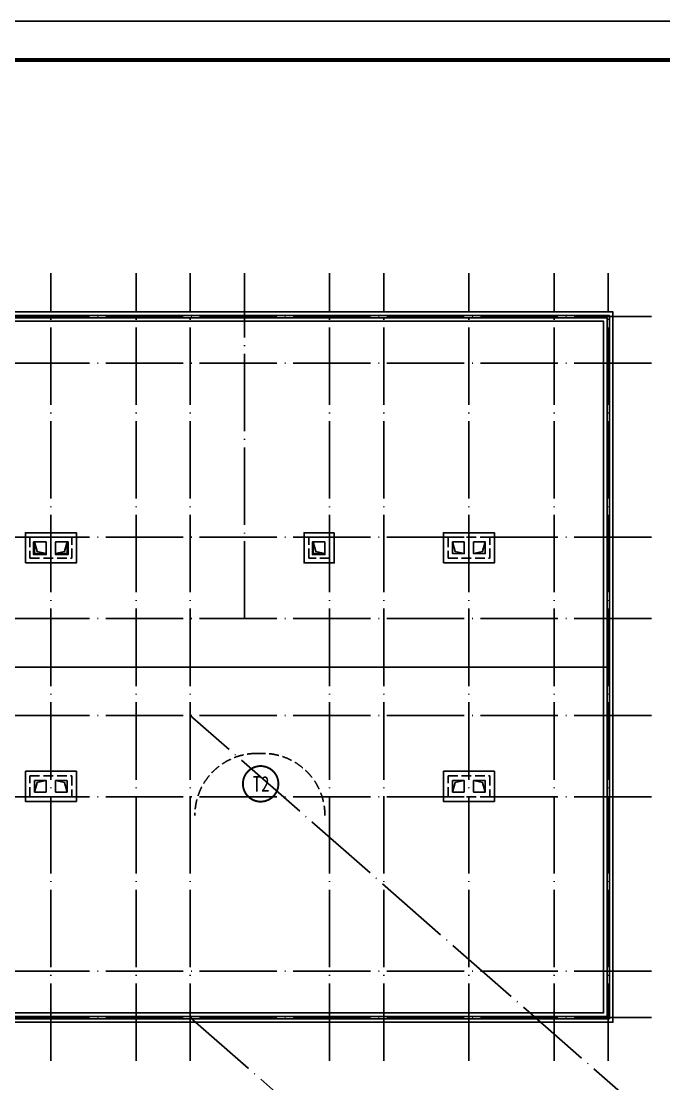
# Model space of a CAD drawing. Extents: x -695846 to 822170, y -413475 to 397179.
# Drawn here: x 558067 to 574667, y -5945 to 21491 of the extents above; entities that cross this region are included whole.
import ezdxf

# ---------------------------------------------------------------- set-up
doc = ezdxf.new("R2010")
doc.units = 0
doc.header["$LTSCALE"] = 1000
doc.header["$MEASUREMENT"] = 0
doc.linetypes.add('DASH', pattern=[0.35, 0.25, -0.1])
doc.linetypes.add('DOTE', pattern=[2.42, 2, -0.2, 0.02, -0.2])
for name, color, linetype in [('DOTE', 1, 'DOTE'), ('LVTRY', 6, 'Continuous'), ('PUB_TEXT', 7, 'Continuous'), ('STAIR', 2, 'Continuous'), ('T-图框-175', 175, 'Continuous')]:
    doc.layers.add(name, color=color, linetype=linetype)
doc.styles.add('-黑体', font='simhei.ttf', dxfattribs={"width": 0.8})

# ---------------------------------------------------------------- blocks, each defined once
blk = doc.blocks.new('A$C4a45d1b0')
at = {"const_width": 50}
blk.add_lwpolyline([(918, 459, 1), (0, 459, 1)], format="xyb", close=True, dxfattribs=at)
at = {"layer": 'PUB_TEXT', "style": '-黑体', "width": 0.8}
blk.add_text('T2', height=400, dxfattribs=at).set_placement((254, 258, -343))

msp = doc.modelspace()

# ---------------------------------------------------------------- linework, layer by layer
for points in [[(537113, -4355), (573353, -4355), (573353, 13985), (537113, 13985)], [(537203, -4265), (573263, -4265), (573263, 13895), (537203, 13895)], [(537263, -4205), (573203, -4205), (573203, 13835), (537263, 13835)], [(537353, -4115), (573113, -4115), (573113, 13745), (537353, 13745)], [(558173, 7505), (559493, 7505), (559493, 8285), (558173, 8285)], [(566153, 8285), (566153, 7505), (565373, 7505), (565373, 8285)], [(568973, 7505), (570293, 7505), (570293, 8285), (568973, 8285)], [(558173, 2125), (559493, 2125), (559493, 1345), (558173, 1345)], [(568973, 2125), (570293, 2125), (570293, 1345), (568973, 1345)]]:
    msp.add_lwpolyline(points, close=True)
at = {"linetype": 'DASH'}
for points in [[(558293, 7625), (559373, 7625), (559373, 8165), (558293, 8165)], [(566033, 8165), (566033, 7625), (565493, 7625), (565493, 8165)], [(569093, 7625), (570173, 7625), (570173, 8165), (569093, 8165)], [(558293, 2005), (559373, 2005), (559373, 1465), (558293, 1465)], [(569093, 2005), (570173, 2005), (570173, 1465), (569093, 1465)]]:
    msp.add_lwpolyline(points, close=True, dxfattribs=at)
msp.add_lwpolyline([(537233, 4815), (573233, 4815)])
at = {"layer": 'DOTE'}
for p, q in [((558833, -5355), (558833, 14985)), ((561032, -5355), (561033, 14985)), ((562433, -5355), (562433, 14985)), ((563833, 6065), (563833, 14985)), ((566033, -5355), (566033, 14985)), ((567433, -5355), (567433, 14985)), ((569633, -5355), (569633, 14985)), ((571833, -5355), (571833, 14985)), ((573233, -5355), (573233, 14985)), ((574353, 13865), (536113, 13865)), ((574353, 12665), (536113, 12665)), ((574353, 8165), (536113, 8165)), ((574353, 6065), (536113, 6065)), ((574353, 3565), (536113, 3565)), ((574353, 1465), (536113, 1465)), ((574353, -3035), (536113, -3035)), ((574353, -4235), (536113, -4235))]:
    msp.add_line(p, q, dxfattribs=at)
at = {"layer": 'DOTE', "color": 8}
for points in [[(574367, -6876), (562433, 3565)], [(562433, -4235), (574367, -14676)]]:
    msp.add_lwpolyline(points, dxfattribs=at)
at = {"layer": 'LVTRY'}
for points in [[(558713, 8045), (558713, 7720), (558388, 7720), (558388, 8045)], [(558713, 8045), (558713, 7745), (558413, 7745), (558413, 8045)], [(558953, 8045), (558953, 7745), (559253, 7745), (559253, 8045)], [(558953, 8045), (558953, 7720), (559278, 7720), (559278, 8045)], [(565913, 8045), (565913, 7720), (565588, 7720), (565588, 8045)], [(565913, 8045), (565913, 7745), (565613, 7745), (565613, 8045)], [(569513, 8045), (569513, 7745), (569213, 7745), (569213, 8045)], [(569753, 8045), (569753, 7745), (570053, 7745), (570053, 8045)], [(558713, 1585), (558713, 1885), (558413, 1885), (558413, 1585)], [(558953, 1585), (558953, 1885), (559253, 1885), (559253, 1585)], [(569513, 1585), (569513, 1885), (569213, 1885), (569213, 1585)], [(569753, 1585), (569753, 1885), (570053, 1885), (570053, 1585)]]:
    msp.add_lwpolyline(points, close=True, dxfattribs=at)
for points in [[(558713, 7745), (558479, 7798), (558413, 8045)], [(558953, 7745), (559186, 7798), (559253, 8045)], [(565913, 7745), (565679, 7798), (565613, 8045)], [(569513, 7745), (569279, 7798), (569213, 8045)], [(569753, 7745), (569986, 7798), (570053, 8045)], [(558713, 1885), (558479, 1831), (558413, 1585)], [(558953, 1885), (559186, 1831), (559253, 1585)], [(569513, 1885), (569279, 1831), (569213, 1585)], [(569753, 1885), (569986, 1831), (570053, 1585)]]:
    msp.add_lwpolyline(points, dxfattribs=at)
at = {"layer": 'STAIR', "color": 9, "linetype": 'DASH'}
msp.add_line((564313, 2585), (564153, 2585), dxfattribs=at)
for points in [[(562553, 985, -0.414214), (564153, 2585)], [(565913, 985, 0.414214), (564313, 2585)]]:
    msp.add_lwpolyline(points, format="xyb", dxfattribs=at)
at = {"layer": 'T-图框-175'}
msp.add_lwpolyline([(528620, -20509), (528620, 21491), (588020, 21491), (588020, -20509)], close=True, dxfattribs=at)
at = {"layer": 'T-图框-175', "const_width": 100}
msp.add_lwpolyline([(531120, -19509), (587020, -19509), (587020, 20491), (531120, 20491)], close=True, dxfattribs=at)

# ---------------------------------------------------------------- block references
msp.add_blockref('A$C4a45d1b0', (563793, 1340))

doc.saveas('drawing.dxf')
